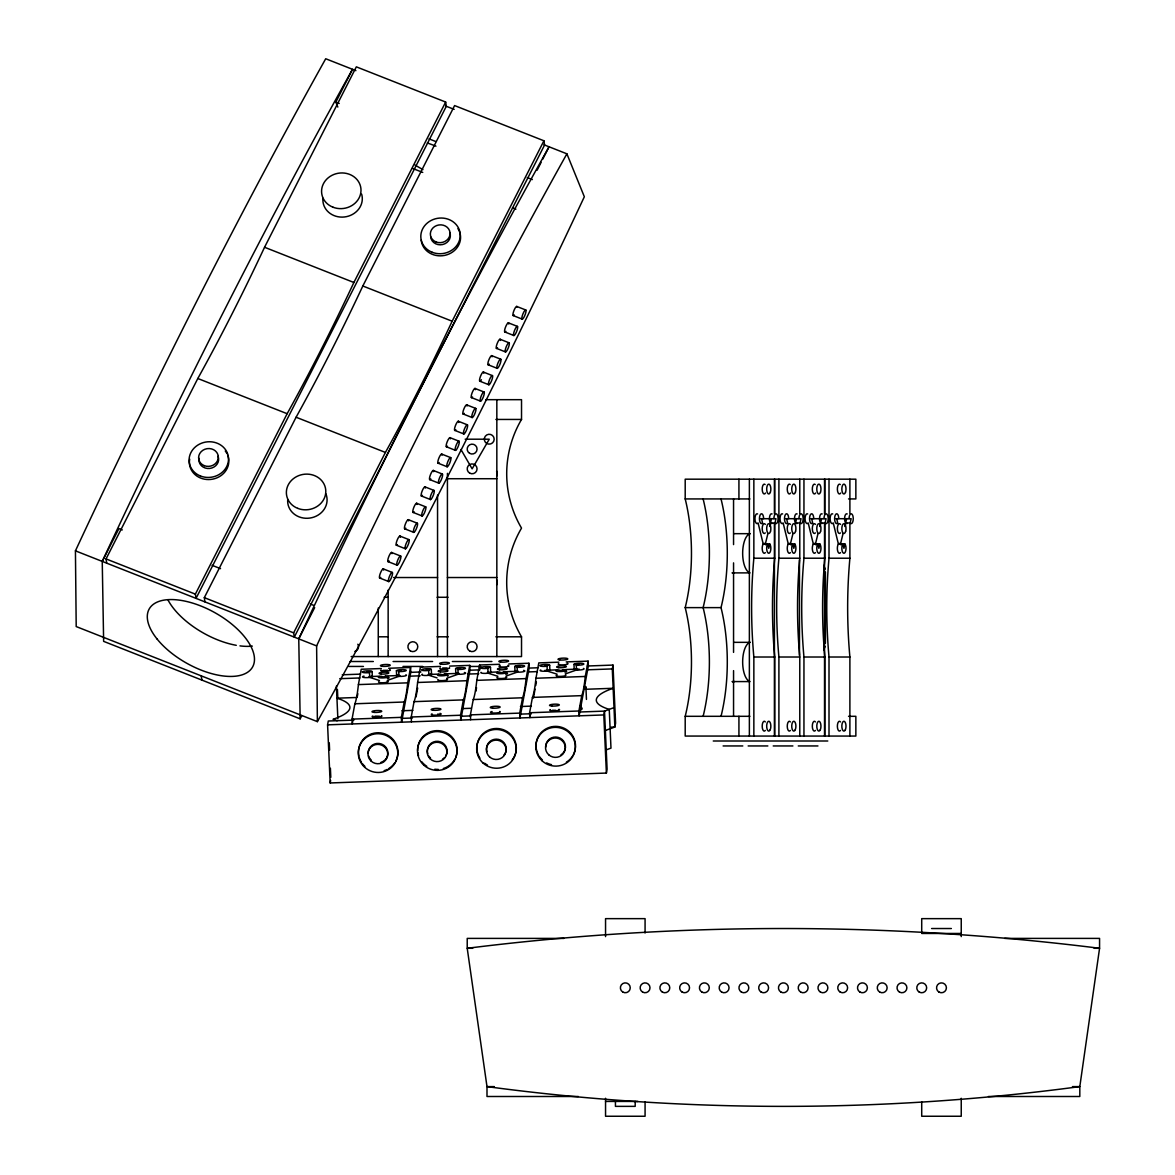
<?xml version="1.0" encoding="UTF-8"?>
<svg xmlns="http://www.w3.org/2000/svg" width="1175" height="1175" viewBox="0 0 1175 1175"><rect width="100%" height="100%" fill="white"/><g stroke="black" fill="none" stroke-linecap="round" stroke-linejoin="round"><path stroke-width="1.5" d="M578.908 712.035L604.508 711.11L607.093 769.228L606.388 773.062L330.175 782.961L327.59 724.843L328.295 721.009L353.91 720.099M330.175 782.961L330.645 780.406M353.234 718.615L352.25 723.962L352.045 719.115L354.865 703.781A495.248 21.561 87.9 0 0 358.404 684.599L361.239 669.251L381.332 668.531M357.185 697.245L357.832 693.691M410.56 667.488L410.765 672.335L401.586 722.199L401.365 717.352L404.185 702.004A495.248 21.561 87.9 0 0 407.725 682.837L410.56 667.488L388.631 668.267M411.441 721.847L411.235 717L414.055 701.651A495.248 21.561 87.9 0 0 417.595 682.484L420.415 667.136L440.522 666.416M416.038 696.907L417.683 688.007M469.75 665.373L469.956 670.205L460.762 720.069L460.556 715.237L463.376 699.889A495.248 21.561 87.9 0 0 466.916 680.707L469.75 665.373L449.643 666.093M470.632 719.717L470.411 714.87L473.246 699.536A495.248 21.561 87.9 0 0 476.786 680.354L479.606 665.006L499.698 664.286M475.89 691.223L476.536 687.669M528.926 663.243L529.147 668.09L519.952 717.954L519.732 713.107L522.567 697.774A495.248 21.561 87.9 0 0 526.106 678.592L528.926 663.243L508.834 663.963M530.468 714.033L529.822 717.602L529.602 712.755L532.437 697.407A495.248 21.561 87.9 0 0 535.962 678.239L538.796 662.891L558.889 662.171M533.435 698.009L535.066 689.108M535.727 685.539L536.387 681.985M588.117 661.128L588.337 665.961L579.143 715.825L578.923 710.992L581.757 695.644A495.248 21.561 87.9 0 0 585.297 676.462L588.117 661.128L566.203 661.907M579.995 708.687L581.287 701.651M606.388 773.062L603.803 714.943L604.508 711.11M610.119 728.823A107.042 20.607 -2.5 0 1 614.863 727.031L612.293 668.913L612.998 665.079L587.383 666.005M765.336 544.054L767.907 533.523M769.625 526.488L771.52 518.704M769.801 544.054L768.758 548.343L767.716 544.054A4.935 2.086 -90 0 0 767.172 551.516A4.935 2.086 -90 0 0 770.359 551.516A4.935 2.086 -90 0 0 769.801 544.054L763.236 544.054L758.095 522.978M770.477 522.978L774.957 522.978L775.999 518.704L760.636 518.704M790.378 544.054L792.963 533.523M796.577 518.704L795.534 522.978L800.013 522.978A4.935 2.086 -90 0 0 803.01 520.393A4.935 2.086 -90 0 0 801.409 513.827A4.935 2.086 -90 0 0 798.956 518.704M794.858 544.054L793.815 548.343L792.773 544.054A4.935 2.086 -90 0 0 792.214 551.516A4.935 2.086 -90 0 0 795.416 551.516A4.935 2.086 -90 0 0 794.858 544.054L788.293 544.054L783.152 522.978M800.013 522.978L801.056 518.704L785.693 518.704M815.435 544.054L818.006 533.523M819.724 526.488L821.633 518.704M819.915 544.054L818.872 548.343L817.829 544.054A4.935 2.086 -90 0 0 817.271 551.516A4.935 2.086 -90 0 0 820.473 551.516A4.935 2.086 -90 0 0 819.915 544.054L813.35 544.054L808.209 522.978M820.576 522.978L825.056 522.978L826.098 518.704L810.735 518.704M840.492 544.054L843.062 533.523M844.781 526.488L846.676 518.704M844.972 544.054L843.929 548.343L842.886 544.054A4.935 2.086 -90 0 0 842.328 551.516A4.935 2.086 -90 0 0 845.53 551.516A4.935 2.086 -90 0 0 844.972 544.054L838.407 544.054L833.266 522.978M845.633 522.978L850.112 522.978L851.155 518.704L835.792 518.704M301.813 715.575L300.168 718.836L103.635 641.359L102.24 561.4L118.925 528.588L122.303 529.925M337.842 107.072L335.83 102.122L352.515 69.31A2232.941 526.268 -68.5 0 0 102.24 561.4M106.705 563.163L106.044 558.918L197.811 378.497A634.808 149.607 -68.5 0 0 264.551 247.264L356.333 66.843L445.663 102.049L446.309 106.293L196.034 598.369L195.373 594.139L287.141 413.703A634.808 149.607 -68.5 0 0 353.881 282.485L445.663 102.049M204.964 601.894L204.318 597.649L296.085 417.228A634.808 149.607 -68.5 0 0 362.825 285.995L454.593 105.574L543.922 140.78L544.568 145.024L294.293 637.1L293.647 632.87L385.415 452.434A634.808 149.607 -68.5 0 0 452.155 321.216L543.922 140.78M300.168 718.836L298.758 638.862L314.65 607.622M537.122 170.213L541.087 162.4M542.674 159.286L549.033 146.787A2232.941 526.268 -68.5 0 0 298.758 638.862M379.525 716.236L374.972 716.148M387.897 670.323L383.079 670.382M442.637 668.002L447.132 667.958M387.647 680.31L398.942 676.345L398.736 671.512L401.351 670.587L396.416 670.763L396.636 675.61M446.838 678.195L458.133 674.23L457.927 669.383L460.541 668.472L455.606 668.648L455.827 673.481M506.028 676.066L517.323 672.1L517.103 667.268L519.732 666.342L514.797 666.519L515.002 671.366M576.514 669.985L576.293 665.138L578.908 664.227L573.988 664.404L574.193 669.251M565.219 673.951L579.128 669.06M437.923 714.473L438.055 713.798M555.775 710.332L552.441 710.273M372.328 676.477L372.108 671.63L367.173 671.806L369.493 672.555L369.714 677.402L379.481 680.531M431.519 674.362L431.298 669.515L426.363 669.691L428.684 670.44L428.89 675.273L437.041 677.887M490.695 672.232L490.489 667.4L485.554 667.576L487.875 668.311L488.08 673.158L497.847 676.286M549.885 670.117L549.68 665.27L544.745 665.447L547.051 666.196L547.271 671.028M342.277 674.788L360.563 674.127M409.957 672.364L420.929 671.968M470.323 670.191L479.459 669.867M528.853 668.105L538.003 667.767M369.038 676.594L379.275 676.227M387.956 675.919L399.926 675.493M428.229 674.479L438.466 674.112M447.146 673.804L459.117 673.363M487.419 672.35L497.642 671.982M506.322 671.674L518.293 671.248M546.595 670.235L556.832 669.867M565.513 669.559L577.483 669.118M339.737 678.68L359.858 677.96M409.252 676.198L420.224 675.801M467.782 674.097L478.754 673.701M528.148 671.938L537.298 671.601M586.678 669.838L612.293 668.913M358.404 684.599L407.725 682.837M417.595 682.484L466.916 680.707M476.786 680.354L526.106 678.592M535.962 678.239L585.297 676.462M356.084 697.509L336.946 698.185A107.042 20.607 -2.5 0 1 333.054 719.291A107.042 20.607 -2.5 0 1 337.196 720.76M585.297 689.284L613.144 688.286A107.042 20.607 -2.5 0 0 609.252 709.392L610.985 748.137A107.042 20.607 -2.5 0 0 606.227 749.914M354.865 703.781L404.185 702.004M414.055 701.651L463.376 699.889M473.246 699.536L522.567 697.774M532.437 697.407L581.757 695.644M401.923 710.758L412.866 710.361M462.098 708.598L471.219 708.275M520.452 706.513L531.394 706.116M352.045 719.115L401.365 717.352M411.235 717L460.556 715.237M470.411 714.87L519.732 713.107M529.602 712.755L578.923 710.992M401.468 718.395L412.44 717.998M461.834 716.221L470.984 715.898M520.363 714.121L531.335 713.739M327.59 724.843L603.803 714.943M611.206 727.163L614.863 727.031L615.582 723.198L612.998 665.079M485.848 399.676L521.524 399.676L521.524 419.446A107.042 107.042 0 0 0 521.524 528.118A107.042 107.042 0 0 0 521.524 636.806L521.524 656.561L351.149 656.561M495.879 419.446L521.524 419.446M465.168 439.2L489.241 439.2L472.13 468.84L460.967 449.511M447.425 478.724L496.834 478.724M848.541 716.309L855.855 716.309L855.855 736.064L685.201 736.064L685.201 716.309A107.042 45.238 -90 0 0 685.201 607.622A107.042 45.238 -90 0 0 685.201 498.934L749.9 498.934M848.541 498.934L855.855 498.934L855.855 479.18L685.201 479.18L685.201 498.934M734.125 533.67L750.238 533.67M753.851 736.064L753.851 657.016A495.248 448.85 -90 0 1 753.851 558.213L774.722 558.213L774.722 524.079M778.908 736.064L778.908 657.016A495.248 448.85 -90 0 1 778.908 558.213L799.778 558.213L799.778 524.079M803.95 736.064L803.95 657.016A495.248 448.85 -90 0 1 803.95 558.213L824.835 558.213L824.835 524.079M829.007 736.064L829.007 657.016A495.248 448.85 -90 0 1 829.007 558.213L849.892 558.213L849.892 524.079M393.64 577.527L437.555 577.527M447.425 577.527L496.834 577.527M384.122 597.282L387.779 597.282M437.085 597.282L448.057 597.282M685.201 607.622L721.024 607.622A107.042 45.238 90 0 1 721.024 716.309M378.629 636.806L387.794 636.806M437.085 636.806L448.248 636.806M495.879 636.806L521.524 636.806M734.125 642.343L750.238 642.343M753.851 657.016L774.722 657.016L774.722 736.064M778.908 657.016L799.778 657.016L799.778 736.064M803.95 657.016L824.835 657.016L824.835 736.064M829.007 657.016L849.892 657.016L849.892 736.064M350.15 661.51L373.327 661.51M393.082 661.51L432.606 661.51M452.375 661.51L491.884 661.51M348.623 666.445L363.442 666.445M402.966 666.445L422.721 666.445M469.574 666.445L480.692 666.445M685.201 716.309L749.9 716.309M713.254 740.999L827.788 740.999M723.11 745.949L742.791 745.949M748.152 745.949L767.848 745.949M773.209 745.949L792.89 745.949M798.266 745.949L817.947 745.949M931.599 928.529L951.368 928.529M921.714 933.464L961.238 933.464M563.897 938.399L467.224 938.399L467.224 948.284L486.993 1086.611L486.993 1096.495L578.32 1096.495M1004.713 938.399L1099.565 938.399L1099.565 948.284L1079.81 1086.611L1079.81 1096.495L988.469 1096.495M472.732 948.284L467.224 948.284A2539.219 2539.219 0 0 1 1099.565 948.284L1094.072 948.284M494.337 1086.611L486.993 1086.611A2232.941 2232.941 0 0 0 1079.81 1086.611L1072.467 1086.611M605.551 1101.43L637.922 1101.43M544.95 670.293L557.038 674.171M355.893 70.647L325.71 58.75A2232.941 526.268 -68.5 0 0 75.435 550.84L76.199 626.569L317.382 721.641A2539.219 598.457 -68.5 0 0 584.342 196.754L566.893 153.822L543.952 144.775M445.692 106.044L454.167 109.378M335.83 102.122L339.208 103.459M429.007 138.856L435.778 141.529M527.267 177.587L532.348 179.584M412.572 168.422L422.736 172.417M512.52 207.813L515.913 209.15M516.662 306.411L525.871 310.038A4.935 1.16 -68.5 0 1 523.697 317.676A4.935 1.16 -68.5 0 1 522.243 315.913A4.935 1.16 -68.5 0 1 525.871 310.038M513.064 315.517L522.288 319.159M508.32 322.817L517.529 326.444A4.935 1.16 -68.5 0 1 515.355 334.067A4.935 1.16 -68.5 0 1 513.901 332.319A4.935 1.16 -68.5 0 1 517.529 326.444M504.721 331.923L513.945 335.551M499.977 339.208L509.186 342.85A4.935 1.16 -68.5 0 1 507.012 350.473A4.935 1.16 -68.5 0 1 505.558 348.725A4.935 1.16 -68.5 0 1 509.186 342.85M264.551 247.264L353.881 282.485M362.825 285.995L452.155 321.216M496.379 348.329L505.603 351.957M491.635 355.614L500.844 359.242A4.935 1.16 -68.5 0 1 498.67 366.879A4.935 1.16 -68.5 0 1 497.216 365.117A4.935 1.16 -68.5 0 1 500.844 359.242M488.036 364.735L497.26 368.363M483.292 372.02L492.501 375.647A4.935 1.16 -68.5 0 1 490.327 383.285A4.935 1.16 -68.5 0 1 488.873 381.522A4.935 1.16 -68.5 0 1 492.501 375.647M479.694 381.141L488.918 384.768M474.95 388.426L484.159 392.053A4.935 1.16 -68.5 0 1 481.985 399.691A4.935 1.16 -68.5 0 1 480.531 397.928A4.935 1.16 -68.5 0 1 484.159 392.053M471.351 397.532L480.575 401.174M466.593 404.832L475.816 408.459A4.935 1.16 -68.5 0 1 473.643 416.082A4.935 1.16 -68.5 0 1 472.188 414.334A4.935 1.16 -68.5 0 1 475.816 408.459M463.009 413.938L472.232 417.566M458.25 421.223L467.474 424.865A4.935 1.16 -68.5 0 1 465.3 432.488A4.935 1.16 -68.5 0 1 463.846 430.74A4.935 1.16 -68.5 0 1 467.474 424.865M454.666 430.344L463.89 433.972M449.907 437.629L459.131 441.257A4.935 1.16 -68.5 0 1 456.957 448.894A4.935 1.16 -68.5 0 1 455.503 447.132A4.935 1.16 -68.5 0 1 459.131 441.257M446.324 446.75L455.548 450.377M441.565 454.035L450.789 457.663A4.935 1.16 -68.5 0 1 448.615 465.3A4.935 1.16 -68.5 0 1 447.161 463.538A4.935 1.16 -68.5 0 1 450.789 457.663M437.981 463.156L447.205 466.783M433.222 470.441L442.446 474.068A4.935 1.16 -68.5 0 1 440.272 481.706A4.935 1.16 -68.5 0 1 438.818 479.943A4.935 1.16 -68.5 0 1 442.446 474.068M197.811 378.497L287.141 413.703M296.085 417.228L385.415 452.434M429.639 479.547L438.863 483.175M424.88 486.832L434.104 490.474A4.935 1.16 -68.5 0 1 431.93 498.097A4.935 1.16 -68.5 0 1 430.476 496.349A4.935 1.16 -68.5 0 1 434.104 490.474M421.296 495.953L430.52 499.581M416.538 503.238L425.761 506.866A4.935 1.16 -68.5 0 1 423.587 514.503A4.935 1.16 -68.5 0 1 422.133 512.755A4.935 1.16 -68.5 0 1 425.761 506.866M412.954 512.359L422.178 515.987M408.195 519.644L417.419 523.272A4.935 1.16 -68.5 0 1 415.245 530.909A4.935 1.16 -68.5 0 1 413.791 529.147A4.935 1.16 -68.5 0 1 417.419 523.272M404.611 528.765L413.835 532.393M399.853 536.05L409.076 539.678A4.935 1.16 -68.5 0 1 406.903 547.315A4.935 1.16 -68.5 0 1 405.448 545.553A4.935 1.16 -68.5 0 1 409.076 539.678M396.269 545.156L405.492 548.798M391.51 552.456L400.734 556.083A4.935 1.16 -68.5 0 1 398.56 563.706A4.935 1.16 -68.5 0 1 397.106 561.958A4.935 1.16 -68.5 0 1 400.734 556.083M387.926 561.562L397.15 565.19M383.168 568.847L392.391 572.489A4.935 1.16 -68.5 0 1 390.218 580.112A4.935 1.16 -68.5 0 1 388.763 578.364A4.935 1.16 -68.5 0 1 392.391 572.489M379.584 577.968L388.808 581.596M212.102 565.322L220.562 568.656M310.362 604.053L313.754 605.389M106.044 558.918L195.373 594.139M204.318 597.649L293.647 632.87M75.435 550.84L316.618 645.912L317.382 721.641M836.688 518.704L837.731 522.978A4.935 2.086 -90 0 1 834.735 520.393A4.935 2.086 -90 0 1 836.336 513.827A4.935 2.086 -90 0 1 838.774 518.704M811.646 518.704L812.689 522.978A4.935 2.086 -90 0 1 809.678 520.393A4.935 2.086 -90 0 1 811.279 513.827A4.935 2.086 -90 0 1 813.732 518.704M786.589 518.704L787.632 522.978A4.935 2.086 -90 0 1 784.621 520.393A4.935 2.086 -90 0 1 786.222 513.827A4.935 2.086 -90 0 1 788.675 518.704M761.532 518.704L762.575 522.978A4.935 2.086 -90 0 1 759.564 520.393A4.935 2.086 -90 0 1 761.165 513.827A4.935 2.086 -90 0 1 763.618 518.704M201.248 675.86L201.909 680.105M585.914 687.096L586.457 699.419M479.606 665.006L479.826 669.853M337.431 689.505L337.842 698.596M336.402 686.082L337.857 718.777M329.264 742.806L329.588 750.076M330.395 768.23L330.807 777.307M961.238 936.607L961.238 918.644L921.714 918.644L921.714 933.023M961.238 1098.287L961.238 1116.25L921.714 1116.25L921.714 1101.886M849.892 479.18L849.892 513.313M829.007 479.18L829.007 558.213M825.408 572.005L825.408 643.239M824.835 479.18L824.835 513.313M824.527 479.18L824.527 514.033M824.527 523.213L824.527 736.064M803.95 479.18L803.95 558.213M799.778 479.18L799.778 513.313M799.485 559.917L799.485 655.327M778.908 479.18L778.908 558.213M774.722 479.18L774.722 513.313M774.428 479.18L774.428 514.033M774.428 523.213L774.428 736.064M753.851 479.18L753.851 558.213M749.371 479.18L749.371 736.064M738.928 479.18L738.928 498.934M738.928 716.309L738.928 736.064M733.553 498.934L733.553 544.598M733.553 562.869L733.553 652.375M733.553 670.631L733.553 716.309M645.075 933.023L645.075 918.644L605.551 918.644L605.551 936.607M645.075 1101.886L645.075 1116.25L605.551 1116.25L605.551 1098.287M635.19 1101.43L635.19 1106.365L615.436 1106.365L615.436 1101.43M496.834 399.676L496.834 656.561M447.425 473.334L447.425 656.561M437.555 495.101L437.555 656.561M388.147 590.1L388.147 656.561M378.262 608.062L378.262 656.561M489.197 364.132A4.935 1.16 -68.5 0 1 487.948 363.031A4.935 1.16 -68.5 0 1 490.401 356.818A4.935 1.16 -68.5 0 1 492.075 356.833M422.457 495.351A4.935 1.16 -68.5 0 1 421.208 494.249A4.935 1.16 -68.5 0 1 423.661 488.036A4.935 1.16 -68.5 0 1 425.335 488.066M447.484 446.147A4.935 1.16 -68.5 0 1 446.236 445.046A4.935 1.16 -68.5 0 1 448.688 438.833A4.935 1.16 -68.5 0 1 450.363 438.848M380.744 577.366A4.935 1.16 -68.5 0 1 379.496 576.264A4.935 1.16 -68.5 0 1 381.948 570.051A4.935 1.16 -68.5 0 1 383.623 570.066M497.539 347.727A4.935 1.16 -68.5 0 1 496.291 346.625A4.935 1.16 -68.5 0 1 498.743 340.412A4.935 1.16 -68.5 0 1 500.418 340.427M405.772 528.163A4.935 1.16 -68.5 0 1 404.523 527.061A4.935 1.16 -68.5 0 1 406.976 520.848A4.935 1.16 -68.5 0 1 408.65 520.863M505.882 331.321A4.935 1.16 -68.5 0 1 504.633 330.219A4.935 1.16 -68.5 0 1 507.086 324.006A4.935 1.16 -68.5 0 1 508.76 324.036M514.224 314.915A4.935 1.16 -68.5 0 1 513.695 311.213A4.935 1.16 -68.5 0 1 517.088 306.939M481.397 379.76A4.935 1.16 -68.5 0 1 479.532 380.024A4.935 1.16 -68.5 0 1 481.867 373.503A4.935 1.16 -68.5 0 1 483.733 373.239M389.087 560.96A4.935 1.16 -68.5 0 1 387.838 559.858A4.935 1.16 -68.5 0 1 390.291 553.645A4.935 1.16 -68.5 0 1 391.965 553.675M472.512 396.93A4.935 1.16 -68.5 0 1 471.263 395.828A4.935 1.16 -68.5 0 1 473.716 389.615A4.935 1.16 -68.5 0 1 475.39 389.645M397.429 544.554A4.935 1.16 -68.5 0 1 396.181 543.452A4.935 1.16 -68.5 0 1 398.633 537.239A4.935 1.16 -68.5 0 1 400.308 537.269M430.799 478.945A4.935 1.16 -68.5 0 1 429.551 477.843A4.935 1.16 -68.5 0 1 432.003 471.63A4.935 1.16 -68.5 0 1 433.678 471.66M464.169 413.336A4.935 1.16 -68.5 0 1 462.921 412.234A4.935 1.16 -68.5 0 1 465.373 406.021A4.935 1.16 -68.5 0 1 467.048 406.051M414.114 511.757A4.935 1.16 -68.5 0 1 412.866 510.655A4.935 1.16 -68.5 0 1 415.318 504.442A4.935 1.16 -68.5 0 1 416.993 504.457M455.827 429.742A4.935 1.16 -68.5 0 1 454.578 428.64A4.935 1.16 -68.5 0 1 457.031 422.427A4.935 1.16 -68.5 0 1 458.705 422.442M439.142 462.553A4.935 1.16 -68.5 0 1 437.893 461.437A4.935 1.16 -68.5 0 1 440.346 455.239A4.935 1.16 -68.5 0 1 442.02 455.254M218.051 456.282A9.885 8.901 -8.7 0 1 209.635 468.458A9.885 8.901 -8.7 0 1 199.074 458.309M227.642 455.092A19.755 17.801 -8.7 0 1 210.824 479.429A19.755 17.801 -8.7 0 1 189.689 459.146M225.277 451.024A19.755 17.801 -8.7 0 1 226.995 453.668M361.636 194.11A19.755 17.801 -8.7 0 1 344.304 216.993A19.755 17.801 -8.7 0 1 322.949 198.252M449.79 232.577A9.885 8.901 -8.7 0 1 442.652 244.532A9.885 8.901 -8.7 0 1 430.711 236.924M457.942 228.596A19.755 17.801 -8.7 0 1 446.779 254.843A19.755 17.801 -8.7 0 1 421.208 240.097M325.901 493.823A19.755 17.801 -8.7 0 1 309.936 518.058A19.755 17.801 -8.7 0 1 287.728 499.434M422.956 169.597A59.279 13.821 24.8 0 1 415.054 165.058M427.303 142.968A59.279 13.821 24.8 0 1 435.94 146.17M252.346 646.118A59.279 28.934 29.3 0 1 239.964 645.883M236.278 645.31A59.279 28.934 29.3 0 1 168.187 600.352M316.618 645.912A2232.941 526.268 -68.5 0 1 566.893 153.822M565.792 675.008A4.935 0.955 -2.5 0 1 560.167 676.403A4.935 0.955 -2.5 0 1 556.803 675.111M573.988 664.404A4.935 0.955 -2.5 0 1 579.951 663.243A4.935 0.955 -2.5 0 1 583.49 664.389A4.935 0.955 -2.5 0 1 576.293 665.138M583.49 668.428A4.935 0.955 -2.5 0 1 578.952 670.029A4.935 0.955 -2.5 0 1 574.942 668.737M567.187 663.214A4.935 0.955 -2.5 0 1 563.457 664.859A4.935 0.955 -2.5 0 1 558.668 663.699M566.1 670.984A4.935 0.955 -2.5 0 1 564.969 672.173M557.009 671.498A4.935 0.955 -2.5 0 1 557.567 671.248M558.977 709.318A4.935 0.955 -2.5 0 1 554.438 710.919A4.935 0.955 -2.5 0 1 550.429 709.627M547.051 666.196A4.935 0.955 -2.5 0 1 540.045 665.946A4.935 0.955 -2.5 0 1 544.054 664.536A4.935 0.955 -2.5 0 1 549.68 665.27M549.312 669.662A4.935 0.955 -2.5 0 1 544.774 671.248A4.935 0.955 -2.5 0 1 540.779 669.97M506.161 676.918A4.935 0.955 -2.5 0 1 501.622 678.518A4.935 0.955 -2.5 0 1 497.613 677.226M514.797 666.519A4.935 0.955 -2.5 0 1 520.76 665.373A4.935 0.955 -2.5 0 1 524.3 666.504A4.935 0.955 -2.5 0 1 517.103 667.268M523.551 670.382A4.935 0.955 -2.5 0 1 521.054 672.071A4.935 0.955 -2.5 0 1 515.223 671.116M508.011 665.344A4.935 0.955 -2.5 0 1 507.027 666.651A4.935 0.955 -2.5 0 1 500.374 666.857A4.935 0.955 -2.5 0 1 500.183 665.579M506.91 673.099A4.935 0.955 -2.5 0 1 505.779 674.288M499.786 711.448A4.935 0.955 -2.5 0 1 498.112 712.755A4.935 0.955 -2.5 0 1 491.532 712.828A4.935 0.955 -2.5 0 1 492.075 711.521M487.875 668.311A4.935 0.955 -2.5 0 1 480.854 668.061A4.935 0.955 -2.5 0 1 484.878 666.651A4.935 0.955 -2.5 0 1 490.489 667.4M490.577 671.997A4.935 0.955 -2.5 0 1 485.598 673.378A4.935 0.955 -2.5 0 1 481.045 672.335M446.97 679.047A4.935 0.955 -2.5 0 1 443.078 680.604A4.935 0.955 -2.5 0 1 437.893 679.591M455.606 668.648A4.935 0.955 -2.5 0 1 461.569 667.488A4.935 0.955 -2.5 0 1 465.109 668.634A4.935 0.955 -2.5 0 1 457.927 669.383M464.36 672.511A4.935 0.955 -2.5 0 1 464.419 673.789A4.935 0.955 -2.5 0 1 457.78 674.2A4.935 0.955 -2.5 0 1 456.576 672.981M449.393 667.664A4.935 0.955 -2.5 0 1 444.429 669.133A4.935 0.955 -2.5 0 1 440.287 667.943M446.999 675.052A4.935 0.955 -2.5 0 1 447.44 676.183M439.861 713.387A4.935 0.955 -2.5 0 1 439.905 714.679A4.935 0.955 -2.5 0 1 433.267 715.09A4.935 0.955 -2.5 0 1 432.062 713.871M428.684 670.44A4.935 0.955 -2.5 0 1 421.678 670.191A4.935 0.955 -2.5 0 1 425.688 668.781A4.935 0.955 -2.5 0 1 431.298 669.515M430.946 673.907A4.935 0.955 -2.5 0 1 426.407 675.493A4.935 0.955 -2.5 0 1 422.398 674.215M387.03 681.001A4.935 0.955 -2.5 0 1 384.533 682.675A4.935 0.955 -2.5 0 1 378.702 681.72M396.416 670.763A4.935 0.955 -2.5 0 1 402.379 669.618A4.935 0.955 -2.5 0 1 405.933 670.749A4.935 0.955 -2.5 0 1 398.736 671.512M405.933 674.803A4.935 0.955 -2.5 0 1 401.395 676.389A4.935 0.955 -2.5 0 1 397.385 675.111M389.63 669.588A4.935 0.955 -2.5 0 1 385.885 671.219A4.935 0.955 -2.5 0 1 381.111 670.058M388.543 677.343A4.935 0.955 -2.5 0 1 387.412 678.533M381.42 715.692A4.935 0.955 -2.5 0 1 376.881 717.279A4.935 0.955 -2.5 0 1 372.872 715.986M369.493 672.555A4.935 0.955 -2.5 0 1 362.488 672.306A4.935 0.955 -2.5 0 1 366.497 670.896A4.935 0.955 -2.5 0 1 372.108 671.63M371.755 676.022A4.935 0.955 -2.5 0 1 370.081 677.343A4.935 0.955 -2.5 0 1 363.501 677.402A4.935 0.955 -2.5 0 1 364.03 676.11M584.724 686.171A19.755 3.804 -2.5 0 1 584.298 689.108M580.832 707.277A19.755 3.804 -2.5 0 1 580.406 710.199M604.508 711.169A107.042 20.607 -2.5 0 1 609.252 709.392A107.042 20.607 -2.5 0 1 614.011 707.658M605.375 730.542A107.042 20.607 -2.5 0 1 610.119 728.764M368.172 753.454A9.885 9.679 10.4 0 1 376.749 743.481A9.885 9.679 10.4 0 1 387.677 751.06A9.885 9.679 10.4 0 1 380.994 762.355M371.359 760.196A9.885 9.679 10.4 0 1 368.612 755.951M358.933 756.201A19.755 19.373 10.4 0 1 380.788 732.936A19.755 19.373 10.4 0 1 395.725 761.209M394.859 762.663A19.755 19.373 10.4 0 1 388.822 768.553M387.324 769.39A19.755 19.373 10.4 0 1 384.152 770.668M364.867 766.335A19.755 19.373 10.4 0 1 362.532 763.823M361.548 762.428A19.755 19.373 10.4 0 1 359.374 757.831M427.803 753.821A9.885 9.679 10.4 0 1 438.084 741.322A9.885 9.679 10.4 0 1 445.971 755.51M444.502 757.567A9.885 9.679 10.4 0 1 442.52 759.182M430.549 758.066A9.885 9.679 10.4 0 1 428.89 756.127M417.668 750.722A19.755 19.373 10.4 0 1 440.831 730.953A19.755 19.373 10.4 0 1 455.636 757.567M454.916 759.094A19.755 19.373 10.4 0 1 443.327 768.538M438.26 769.39A19.755 19.373 10.4 0 1 434.809 769.214M426.789 766.291A19.755 19.373 10.4 0 1 421.722 761.708M418.564 755.716A19.755 19.373 10.4 0 1 417.815 752.397M486.993 751.706A9.885 9.679 10.4 0 1 498.538 739.398A9.885 9.679 10.4 0 1 503.678 755.452M479.929 758.198A19.755 19.373 10.4 0 1 484.115 732.774A19.755 19.373 10.4 0 1 510.347 734.081A19.755 19.373 10.4 0 1 512.241 759.814M487.463 765.028A19.755 19.373 10.4 0 1 484.555 763.192M545.729 747.08A9.885 9.679 10.4 0 1 560.152 738.164A9.885 9.679 10.4 0 1 560.901 754.938M538.253 754.6A19.755 19.373 10.4 0 1 555.775 726.385A19.755 19.373 10.4 0 1 573.283 754.849M572.431 756.303A19.755 19.373 10.4 0 1 566.379 762.193M551.501 764.661A19.755 19.373 10.4 0 1 546.654 762.898M542.424 759.975A19.755 19.373 10.4 0 1 539.119 756.068M840.492 552.617A4.935 2.086 -90 0 1 837.731 551.178A4.935 2.086 -90 0 1 838.098 544.554A4.935 2.086 -90 0 1 840.918 544.847M849.07 518.704A4.935 2.086 -90 0 1 851.523 513.827A4.935 2.086 -90 0 1 853.123 520.393A4.935 2.086 -90 0 1 850.112 522.978M847.219 523.462A4.935 2.086 -90 0 1 844.59 518.704A4.935 2.086 -90 0 1 847.219 513.93M840.683 493.045A4.935 2.086 -90 0 1 837.378 489.578A4.935 2.086 -90 0 1 840.287 484.541M840.448 532.907A4.935 2.086 -90 0 1 837.364 528.471A4.935 2.086 -90 0 1 840.536 524.358M840.492 730.453A4.935 2.086 -90 0 1 837.364 726.179A4.935 2.086 -90 0 1 840.492 721.905M832.752 523.462A4.935 2.086 -90 0 1 830.123 518.704A4.935 2.086 -90 0 1 832.752 513.93M849.892 657.016A495.248 448.85 -90 0 1 849.892 558.213M815.435 552.617A4.935 2.086 -90 0 1 812.689 551.178A4.935 2.086 -90 0 1 813.056 544.554A4.935 2.086 -90 0 1 815.876 544.847M824.013 518.704A4.935 2.086 -90 0 1 826.466 513.827A4.935 2.086 -90 0 1 828.067 520.393A4.935 2.086 -90 0 1 825.056 522.978M822.162 523.462A4.935 2.086 -90 0 1 819.533 518.704A4.935 2.086 -90 0 1 822.162 513.93M815.626 493.045A4.935 2.086 -90 0 1 812.322 489.578A4.935 2.086 -90 0 1 815.244 484.541M815.391 532.907A4.935 2.086 -90 0 1 812.307 528.471A4.935 2.086 -90 0 1 815.479 524.358M815.435 730.453A4.935 2.086 -90 0 1 812.307 726.179A4.935 2.086 -90 0 1 815.435 721.905M807.695 523.462A4.935 2.086 -90 0 1 805.081 518.704A4.935 2.086 -90 0 1 807.695 513.93M824.835 657.016A495.248 448.85 -90 0 1 824.835 558.213M790.378 552.617A4.935 2.086 -90 0 1 787.632 551.178A4.935 2.086 -90 0 1 787.999 544.554A4.935 2.086 -90 0 1 790.819 544.847M797.12 523.462A4.935 2.086 -90 0 1 794.491 518.704A4.935 2.086 -90 0 1 797.12 513.93M790.569 493.045A4.935 2.086 -90 0 1 787.265 489.578A4.935 2.086 -90 0 1 790.188 484.541M790.349 532.907A4.935 2.086 -90 0 1 787.25 528.471A4.935 2.086 -90 0 1 790.422 524.358M790.378 730.453A4.935 2.086 -90 0 1 787.25 726.179A4.935 2.086 -90 0 1 790.378 721.905M782.653 523.462A4.935 2.086 -90 0 1 780.024 518.704A4.935 2.086 -90 0 1 782.653 513.93M799.778 657.016A495.248 448.85 -90 0 1 799.778 558.213M765.336 552.617A4.935 2.086 -90 0 1 762.575 551.178A4.935 2.086 -90 0 1 762.942 544.554A4.935 2.086 -90 0 1 765.762 544.847M773.914 518.704A4.935 2.086 -90 0 1 776.367 513.827A4.935 2.086 -90 0 1 777.953 520.393A4.935 2.086 -90 0 1 774.957 522.978M772.063 523.462A4.935 2.086 -90 0 1 769.434 518.704A4.935 2.086 -90 0 1 772.063 513.93M765.513 493.045A4.935 2.086 -90 0 1 762.208 489.578A4.935 2.086 -90 0 1 765.131 484.541M765.292 532.907A4.935 2.086 -90 0 1 762.193 528.471A4.935 2.086 -90 0 1 765.366 524.358M765.336 730.453A4.935 2.086 -90 0 1 762.193 726.179A4.935 2.086 -90 0 1 765.336 721.905M757.596 523.462A4.935 2.086 -90 0 1 754.967 518.704A4.935 2.086 -90 0 1 757.596 513.93M774.722 657.016A495.248 448.85 -90 0 1 774.722 558.213M749.856 642.387A19.755 8.357 -90 0 0 742.659 662.113A19.755 8.357 -90 0 0 749.988 681.573L732.069 681.573A19.755 8.357 -90 0 0 734.258 681.529M749.856 533.714A19.755 8.357 -90 0 0 742.659 553.425A19.755 8.357 -90 0 0 749.988 572.886L732.069 572.886A19.755 8.357 -90 0 0 734.258 572.842M825.305 569.053A19.755 8.357 -90 0 1 823.763 565.425M823.675 650.054A19.755 8.357 -90 0 1 825.203 646.382M721.024 498.934A107.042 45.238 90 0 1 721.024 607.622M703.12 498.934A107.042 45.238 -90 0 1 703.12 607.622A107.042 45.238 90 0 1 703.12 716.309M357.846 644.223A4.935 4.935 0 0 1 354.85 651.464M496.643 471.058A19.755 19.755 0 0 1 496.687 476.213M496.643 579.73A19.755 19.755 0 0 1 496.687 584.886M385.826 676.036L383.212 676.947L380.891 676.212A4.935 0.955 -2.5 0 0 379.319 677.711A4.935 0.955 -2.5 0 0 386.869 677.432A4.935 0.955 -2.5 0 0 385.826 676.036M445.017 673.907L442.387 674.832L440.082 674.097A4.935 0.955 -2.5 0 0 438.495 675.581A4.935 0.955 -2.5 0 0 446.059 675.317A4.935 0.955 -2.5 0 0 445.017 673.907M504.192 671.792L501.578 672.717L499.272 671.968A4.935 0.955 -2.5 0 0 497.686 673.466A4.935 0.955 -2.5 0 0 505.25 673.187A4.935 0.955 -2.5 0 0 504.192 671.792M563.383 669.677L560.769 670.587L558.448 669.853A4.935 0.955 -2.5 0 0 556.877 671.336A4.935 0.955 -2.5 0 0 564.426 671.072A4.935 0.955 -2.5 0 0 563.383 669.677M200.44 475.992A19.755 17.801 -8.7 0 0 228.435 457.486A19.755 17.801 -8.7 0 0 197.488 445.296A19.755 17.801 -8.7 0 0 200.44 475.992M204.288 465.667A9.885 8.901 -8.7 0 0 218.286 456.414A9.885 8.901 -8.7 0 0 202.805 450.319A9.885 8.901 -8.7 0 0 204.288 465.667M332.951 207.197A19.755 17.801 -8.7 0 0 360.931 188.69A19.755 17.801 -8.7 0 0 329.999 176.485A19.755 17.801 -8.7 0 0 332.951 207.197M432.194 252.287A19.755 17.801 -8.7 0 0 460.174 233.781A19.755 17.801 -8.7 0 0 429.228 221.576A19.755 17.801 -8.7 0 0 432.194 252.287M436.028 241.962A9.885 8.901 -8.7 0 0 450.025 232.709A9.885 8.901 -8.7 0 0 434.559 226.613A9.885 8.901 -8.7 0 0 436.028 241.962M297.73 508.364A19.755 17.801 -8.7 0 0 325.725 489.872A19.755 17.801 -8.7 0 0 294.778 477.667A19.755 17.801 -8.7 0 0 297.73 508.364M157.083 639.024A59.279 28.934 29.3 0 0 249.526 670.778A59.279 28.934 29.3 0 0 196.019 604.2A59.279 28.934 29.3 0 0 157.083 639.024M559.653 659.939A4.935 0.955 -2.5 0 0 567.731 659.058A4.935 0.955 -2.5 0 0 561.283 658.25A4.935 0.955 -2.5 0 0 559.653 659.939M558.757 667.664A4.935 0.955 -2.5 0 0 566.394 666.592A4.935 0.955 -2.5 0 0 559.256 666.005A4.935 0.955 -2.5 0 0 558.757 667.664M551.78 706.028A4.935 0.955 -2.5 0 0 559.329 704.941A4.935 0.955 -2.5 0 0 552.088 704.368A4.935 0.955 -2.5 0 0 551.78 706.028M500.462 662.054A4.935 0.955 -2.5 0 0 508.54 661.173A4.935 0.955 -2.5 0 0 502.092 660.379A4.935 0.955 -2.5 0 0 500.462 662.054M499.581 669.779A4.935 0.955 -2.5 0 0 507.218 668.722A4.935 0.955 -2.5 0 0 500.065 668.12A4.935 0.955 -2.5 0 0 499.581 669.779M492.589 708.158A4.935 0.955 -2.5 0 0 500.153 707.056A4.935 0.955 -2.5 0 0 492.898 706.483A4.935 0.955 -2.5 0 0 492.589 708.158M441.286 664.183A4.935 0.955 -2.5 0 0 449.364 663.302A4.935 0.955 -2.5 0 0 442.902 662.494A4.935 0.955 -2.5 0 0 441.286 664.183M440.39 671.909A4.935 0.955 -2.5 0 0 448.028 670.837A4.935 0.955 -2.5 0 0 440.889 670.235A4.935 0.955 -2.5 0 0 440.39 671.909M433.413 710.273A4.935 0.955 -2.5 0 0 440.963 709.171A4.935 0.955 -2.5 0 0 433.722 708.613A4.935 0.955 -2.5 0 0 433.413 710.273M382.095 666.298A4.935 0.955 -2.5 0 0 390.173 665.417A4.935 0.955 -2.5 0 0 383.711 664.609A4.935 0.955 -2.5 0 0 382.095 666.298M381.199 674.024A4.935 0.955 -2.5 0 0 388.837 672.967A4.935 0.955 -2.5 0 0 381.699 672.364A4.935 0.955 -2.5 0 0 381.199 674.024M374.223 712.388A4.935 0.955 -2.5 0 0 381.772 711.301A4.935 0.955 -2.5 0 0 374.531 710.728A4.935 0.955 -2.5 0 0 374.223 712.388M364.691 767.29A19.755 19.373 10.4 0 0 397.312 757.42A19.755 19.373 10.4 0 0 372.093 734.566A19.755 19.373 10.4 0 0 364.691 767.29M371.183 761.15A9.885 9.679 10.4 0 0 387.5 756.215A9.885 9.679 10.4 0 0 374.884 744.788A9.885 9.679 10.4 0 0 371.183 761.15M423.881 765.175A19.755 19.373 10.4 0 0 456.502 755.305A19.755 19.373 10.4 0 0 431.284 732.451A19.755 19.373 10.4 0 0 423.881 765.175M430.373 759.035A9.885 9.679 10.4 0 0 446.676 754.1A9.885 9.679 10.4 0 0 434.074 742.673A9.885 9.679 10.4 0 0 430.373 759.035M483.057 763.045A19.755 19.373 10.4 0 0 515.678 753.19A19.755 19.373 10.4 0 0 490.474 730.321A19.755 19.373 10.4 0 0 483.057 763.045M489.564 756.906A9.885 9.679 10.4 0 0 505.867 751.971A9.885 9.679 10.4 0 0 493.265 740.544A9.885 9.679 10.4 0 0 489.564 756.906M542.248 760.93A19.755 19.373 10.4 0 0 574.869 751.06A19.755 19.373 10.4 0 0 549.65 728.206A19.755 19.373 10.4 0 0 542.248 760.93M548.74 754.791A9.885 9.679 10.4 0 0 565.058 749.856A9.885 9.679 10.4 0 0 552.441 738.429A9.885 9.679 10.4 0 0 548.74 754.791M845.545 492.163A4.935 2.086 -90 0 0 844.252 484.173A4.935 2.086 -90 0 0 841.976 490.842A4.935 2.086 -90 0 0 845.545 492.163M845.706 531.144A4.935 2.086 -90 0 0 843.973 523.639A4.935 2.086 -90 0 0 842.093 530.953A4.935 2.086 -90 0 0 845.706 531.144M845.398 729.675A4.935 2.086 -90 0 0 844.458 721.406A4.935 2.086 -90 0 0 841.902 727.457A4.935 2.086 -90 0 0 845.398 729.675M820.502 492.163A4.935 2.086 -90 0 0 819.195 484.173A4.935 2.086 -90 0 0 816.919 490.842A4.935 2.086 -90 0 0 820.502 492.163M820.649 531.144A4.935 2.086 -90 0 0 818.916 523.639A4.935 2.086 -90 0 0 817.036 530.953A4.935 2.086 -90 0 0 820.649 531.144M820.341 729.675A4.935 2.086 -90 0 0 819.416 721.406A4.935 2.086 -90 0 0 816.86 727.457A4.935 2.086 -90 0 0 820.341 729.675M795.446 492.163A4.935 2.086 -90 0 0 794.138 484.173A4.935 2.086 -90 0 0 791.877 490.842A4.935 2.086 -90 0 0 795.446 492.163M795.607 531.144A4.935 2.086 -90 0 0 793.859 523.639A4.935 2.086 -90 0 0 791.994 530.953A4.935 2.086 -90 0 0 795.607 531.144M795.299 729.675A4.935 2.086 -90 0 0 794.359 721.406A4.935 2.086 -90 0 0 791.803 727.457A4.935 2.086 -90 0 0 795.299 729.675M770.389 492.163A4.935 2.086 -90 0 0 769.082 484.173A4.935 2.086 -90 0 0 766.82 490.842A4.935 2.086 -90 0 0 770.389 492.163M770.55 531.144A4.935 2.086 -90 0 0 768.817 523.639A4.935 2.086 -90 0 0 766.937 530.953A4.935 2.086 -90 0 0 770.55 531.144M770.242 729.675A4.935 2.086 -90 0 0 769.302 721.406A4.935 2.086 -90 0 0 766.746 727.457A4.935 2.086 -90 0 0 770.242 729.675M469.662 473.114A4.935 4.935 0 0 0 477.065 468.84A4.935 4.935 0 0 0 469.662 464.566A4.935 4.935 0 0 0 469.662 473.114M486.773 443.474A4.935 4.935 0 0 0 494.176 439.2A4.935 4.935 0 0 0 486.773 434.926A4.935 4.935 0 0 0 486.773 443.474M469.559 453.3A4.935 4.935 0 0 0 477.065 449.188A4.935 4.935 0 0 0 469.75 444.752A4.935 4.935 0 0 0 469.559 453.3M469.662 650.965A4.935 4.935 0 0 0 477.065 646.691A4.935 4.935 0 0 0 469.662 642.402A4.935 4.935 0 0 0 469.662 650.965M410.383 650.965A4.935 4.935 0 0 0 417.786 646.691A4.935 4.935 0 0 0 410.383 642.402A4.935 4.935 0 0 0 410.383 650.965M682.102 992.067A4.935 4.935 0 0 0 689.534 987.837A4.935 4.935 0 0 0 682.146 983.519A4.935 4.935 0 0 0 682.102 992.067M721.612 992.067A4.935 4.935 0 0 0 729.058 987.837A4.935 4.935 0 0 0 721.67 983.519A4.935 4.935 0 0 0 721.612 992.067M840.184 992.067A4.935 4.935 0 0 0 847.616 987.837A4.935 4.935 0 0 0 840.243 983.519A4.935 4.935 0 0 0 840.184 992.067M780.905 992.067A4.935 4.935 0 0 0 788.337 987.837A4.935 4.935 0 0 0 780.949 983.519A4.935 4.935 0 0 0 780.905 992.067M938.987 992.067A4.935 4.935 0 0 0 946.418 987.837A4.935 4.935 0 0 0 939.045 983.519A4.935 4.935 0 0 0 938.987 992.067M662.333 992.067A4.935 4.935 0 0 0 669.779 987.837A4.935 4.935 0 0 0 662.392 983.519A4.935 4.935 0 0 0 662.333 992.067M622.823 992.067A4.935 4.935 0 0 0 630.255 987.837A4.935 4.935 0 0 0 622.867 983.519A4.935 4.935 0 0 0 622.823 992.067M879.708 992.067A4.935 4.935 0 0 0 887.14 987.837A4.935 4.935 0 0 0 879.752 983.519A4.935 4.935 0 0 0 879.708 992.067M642.578 992.067A4.935 4.935 0 0 0 650.01 987.837A4.935 4.935 0 0 0 642.637 983.519A4.935 4.935 0 0 0 642.578 992.067M701.857 992.067A4.935 4.935 0 0 0 709.289 987.837A4.935 4.935 0 0 0 701.916 983.519A4.935 4.935 0 0 0 701.857 992.067M919.217 992.067A4.935 4.935 0 0 0 926.664 987.837A4.935 4.935 0 0 0 919.276 983.519A4.935 4.935 0 0 0 919.217 992.067M820.414 992.067A4.935 4.935 0 0 0 827.861 987.837A4.935 4.935 0 0 0 820.473 983.519A4.935 4.935 0 0 0 820.414 992.067M899.462 992.067A4.935 4.935 0 0 0 906.894 987.837A4.935 4.935 0 0 0 899.521 983.519A4.935 4.935 0 0 0 899.462 992.067M741.381 992.067A4.935 4.935 0 0 0 748.813 987.837A4.935 4.935 0 0 0 741.44 983.519A4.935 4.935 0 0 0 741.381 992.067M859.938 992.067A4.935 4.935 0 0 0 867.385 987.837A4.935 4.935 0 0 0 859.997 983.519A4.935 4.935 0 0 0 859.938 992.067M761.136 992.067A4.935 4.935 0 0 0 768.582 987.837A4.935 4.935 0 0 0 761.194 983.519A4.935 4.935 0 0 0 761.136 992.067M800.66 992.067A4.935 4.935 0 0 0 808.092 987.837A4.935 4.935 0 0 0 800.718 983.519A4.935 4.935 0 0 0 800.66 992.067"/></g></svg>
